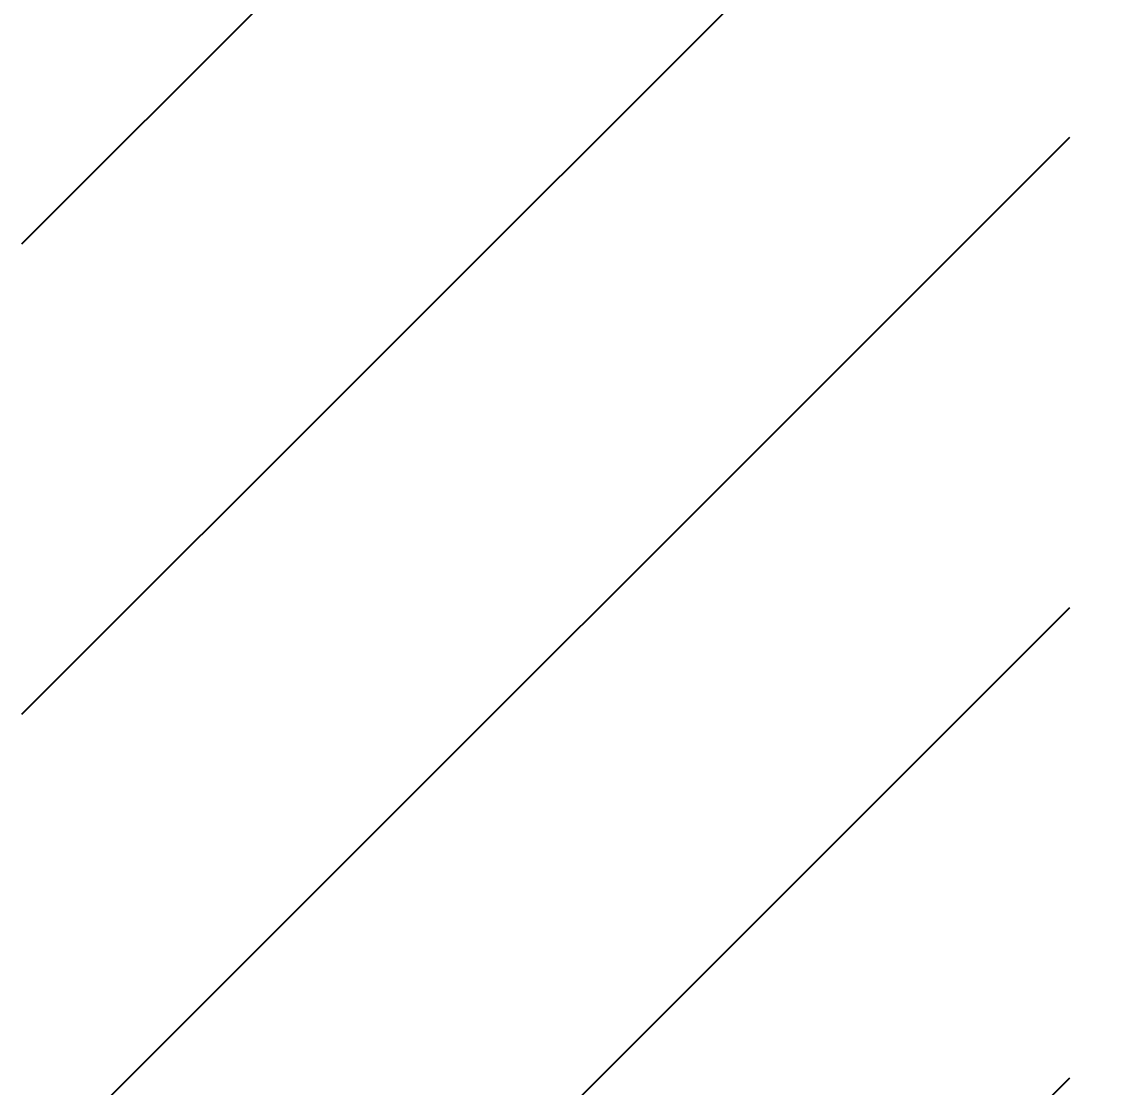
# Model space of a CAD drawing. Header units: millimetres. Extents: x 2433 to 4809, y -10272 to -6912.
# Drawn here: x 4397.6 to 4449.7, y -9067.5 to -9016.7 of the extents above; entities that cross this region are included whole.
import ezdxf

# ---------------------------------------------------------------- set-up
doc = ezdxf.new("R2010")
doc.units = ezdxf.units.MM
doc.layers.add('DIM', color=3, linetype='Continuous', lineweight=13)
doc.layers.add('hatch', color=2, linetype='Continuous')
doc.styles.add('ARIAL', font='arial.ttf')
doc.dimstyles.get("Standard").update_dxf_attribs({"dimtxt": 15, "dimasz": 15, "dimexe": 0.18, "dimexo": 0.0625, "dimgap": 4, "dimtad": 0, "dimtih": 1, "dimtoh": 1, "dimdec": 1, "dimdsep": 46, "dimtxsty": 'ARIAL', "dimcen": 0, "dimclrd": 3, "dimclre": 3, "dimclrt": 3, "dimadec": 0, "dimazin": 0, "dimtfac": 1, "dimtdec": 1, "dimtofl": 0, "dimtmove": 0, "dimatfit": 3, "dimfxl": 1, "dimtolj": 1, "dimtzin": 0, "dimarcsym": 0})

# ---------------------------------------------------------------- blocks, each defined once
blk = doc.blocks.new('*D53')
at = {"layer": 'Defpoints', "color": 0, "transparency": 16777216}
for p in [(4433.773, -8204.616), (4585.759, -8204.616), (4446.11, -9085.717)]:
    blk.add_point(p, dxfattribs=at)
at = {"layer": 'DIM', "color": 3, "lineweight": -2, "transparency": 16777216}
for p, q in [((4433.836, -8204.616), (4585.939, -8204.616)), ((4585.759, -8222.616), (4585.759, -8630.976)), ((4585.759, -9067.717), (4585.759, -8659.357)), ((4446.172, -9085.717), (4585.939, -9085.717))]:
    blk.add_line(p, q, dxfattribs=at)
at = {"layer": 'DIM', "color": 3, "transparency": 16777216}
for points in [[(4582.759, -8222.616), (4588.759, -8222.616), (4585.759, -8204.616)], [(4582.759, -9067.717), (4588.759, -9067.717), (4585.759, -9085.717)]]:
    blk.add_solid(points, dxfattribs=at)
at = {"layer": 'DIM', "color": 3, "transparency": 16777216, "insert": (4585.759, -8645.167), "char_height": 18, "attachment_point": 5, "style": 'ARIAL'}
blk.add_mtext('\\A1;881', dxfattribs=at)

msp = doc.modelspace()

# ---------------------------------------------------------------- hatches: boundary and pattern name
at = {"layer": 'hatch'}
h = msp.add_hatch(dxfattribs=at)
h.set_pattern_fill('ANSI31', color=256, scale=5)
h.set_pattern_definition([(45, (-10739.184, -4407.476), (-11.22532, 11.22532), [])])
h.paths.add_polyline_path([(4397.573, -9941.356), (4447.573, -9941.356), (4447.573, -7870.79), (4397.573, -7870.79)])

# ---------------------------------------------------------------- dimensions: what is measured, and where the dimension line sits
at = {"layer": 'DIM', "color": 3}
dim = msp.add_linear_dim(base=(4585.759, -8204.616), p1=(4446.11, -9085.717), p2=(4433.773, -8204.616), angle=90, text='881', dimstyle='Standard', override={"dimtxt": 18, "dimasz": 18, "dimgap": 5}, dxfattribs=at)
dim.commit()
dim.dimension.update_dxf_attribs({"geometry": '*D53', "text_midpoint": (4585.759, -8645.167)})

doc.saveas('drawing.dxf')
